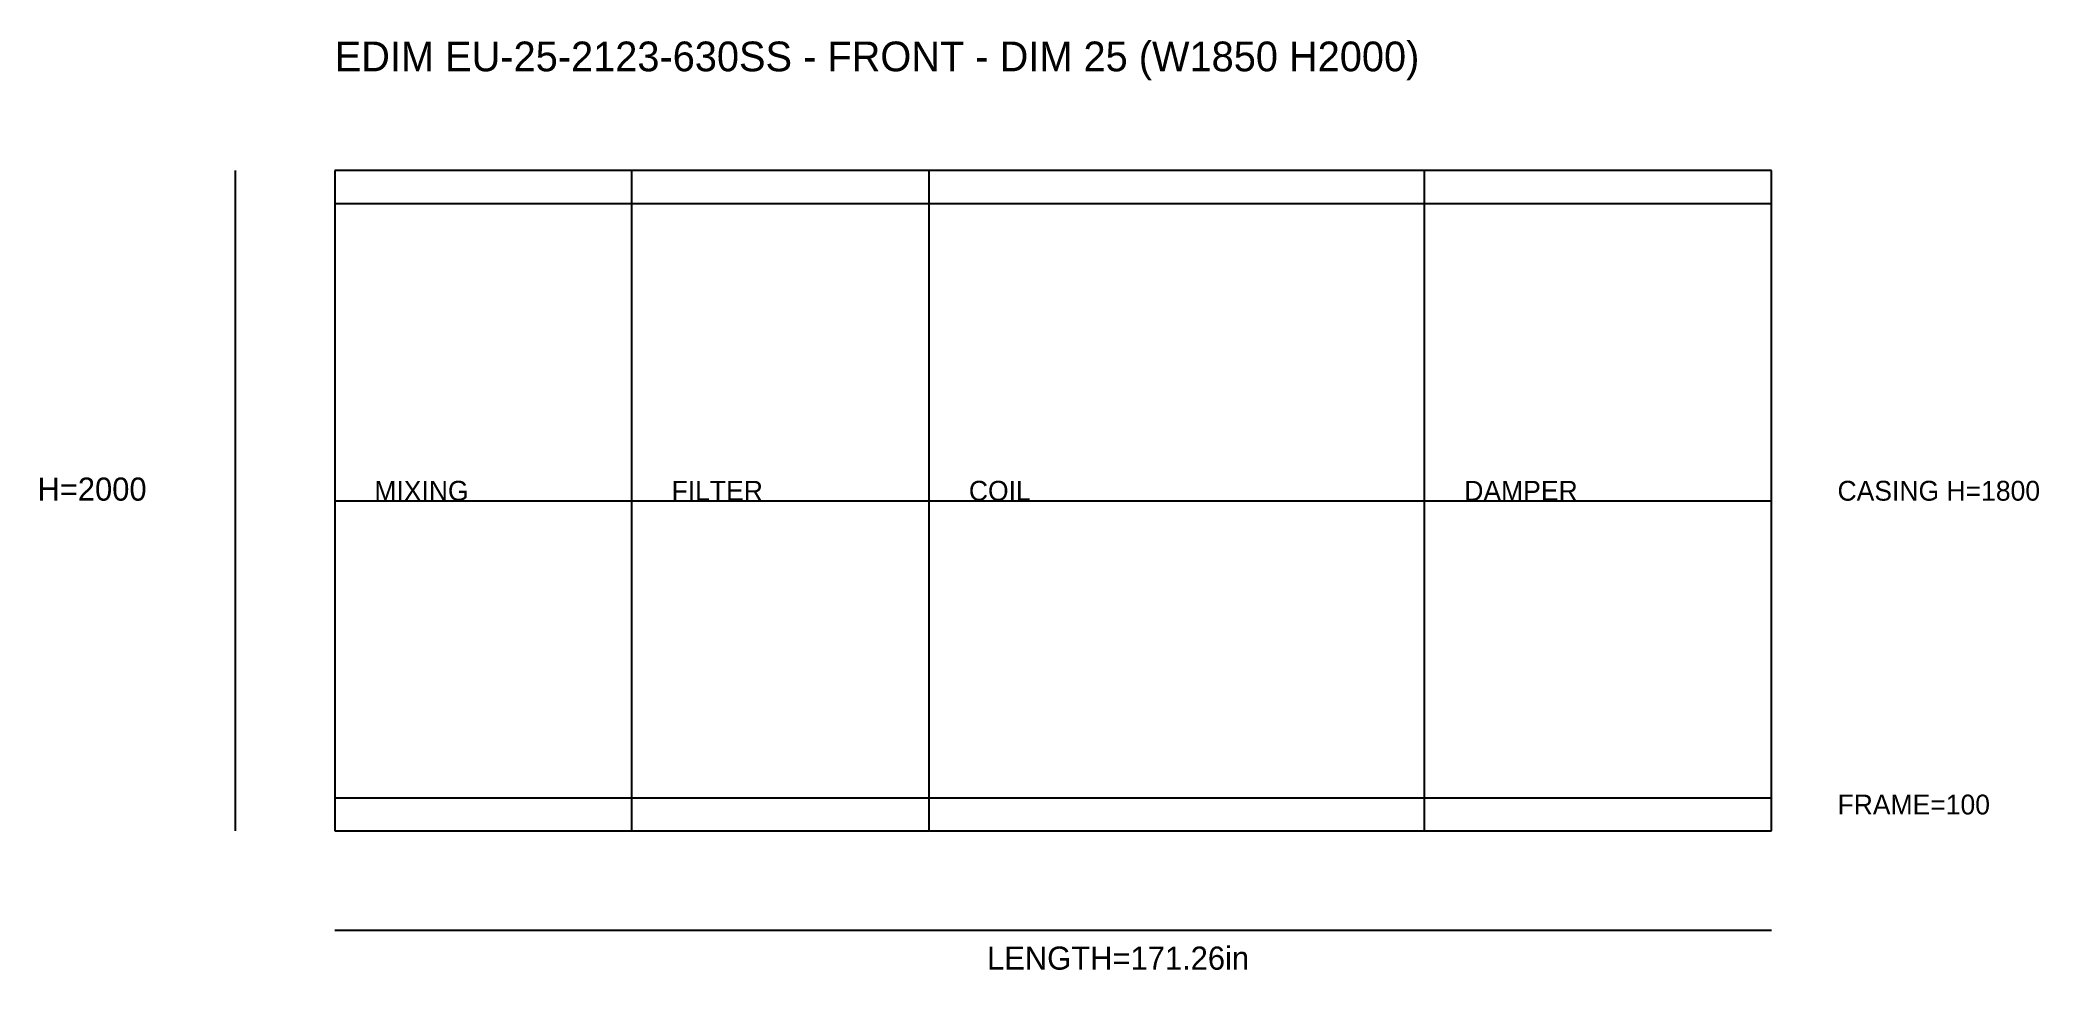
# Model space of a CAD drawing. Header units: millimetres. Extents: x -892 to 5160, y -421 to 2395.
import ezdxf

# ---------------------------------------------------------------- set-up
doc = ezdxf.new("R2010")
doc.units = ezdxf.units.MM
for name, color, linetype in [('DIM', 1, 'CONTINUOUS'), ('OUTLINE', 7, 'CONTINUOUS'), ('SECTION', 3, 'CONTINUOUS'), ('TEXT', 5, 'CONTINUOUS')]:
    doc.layers.add(name, color=color, linetype=linetype)

msp = doc.modelspace()

# ---------------------------------------------------------------- linework, layer by layer
at = {"layer": 'DIM'}
for p, q in [((-300, 0), (-300, 2000)), ((0, 1000), (4350, 1000)), ((0, -300), (4350, -300))]:
    msp.add_line(p, q, dxfattribs=at)
at = {"layer": 'OUTLINE'}
for p, q in [((4350, 2000), (0, 2000)), ((0, 2000), (0, 0)), ((4350, 0), (4350, 2000)), ((0, 1900), (4350, 1900)), ((0, 100), (4350, 100)), ((0, 0), (4350, 0))]:
    msp.add_line(p, q, dxfattribs=at)
at = {"layer": 'SECTION'}
for p, q in [((900, 0), (900, 2000)), ((1800, 0), (1800, 2000)), ((3300, 0), (3300, 2000))]:
    msp.add_line(p, q, dxfattribs=at)

# ---------------------------------------------------------------- texts
at = {"layer": 'DIM'}
for s, p in [('CASING H=1800', (4550, 1000)), ('FRAME=100', (4550, 50))]:
    msp.add_text(s, height=60, dxfattribs=at).set_placement(p)
at = {"layer": 'TEXT'}
for s, height, p in [('EDIM EU-25-2123-630SS - FRONT - DIM 25 (W1850 H2000)', 90, (0, 2300)), ('H=2000', 70, (-900, 1000)), ('MIXING', 60, (120, 1000)), ('FILTER', 60, (1020, 1000)), ('COIL', 60, (1920, 1000)), ('DAMPER', 60, (3420, 1000)), ('LENGTH=171.26in', 70, (1975, -420))]:
    msp.add_text(s, height=height, dxfattribs=at).set_placement(p)

doc.saveas('drawing.dxf')
